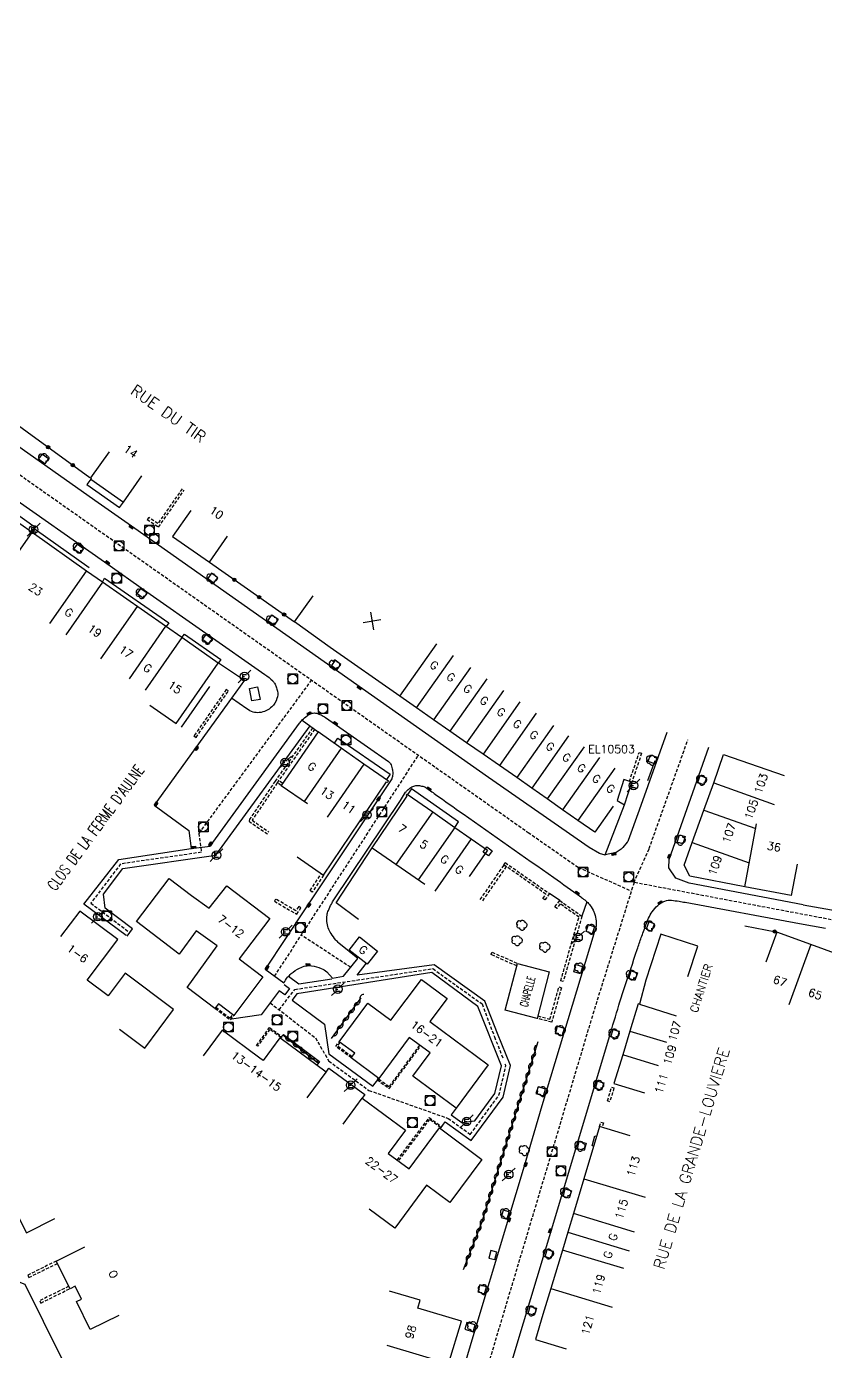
# Model space of a CAD drawing. Header units: millimetres. Extents: x 135000 to 136000, y 129211 to 130000.
# Drawn here: x 135749.6 to 135874.4, y 129545.9 to 129752.9 of the extents above; entities that cross this region are included whole.
import ezdxf
from ezdxf.enums import TextEntityAlignment as Align

# ---------------------------------------------------------------- set-up
doc = ezdxf.new("R2010")
doc.units = ezdxf.units.MM
doc.linetypes.add('DASHED', pattern=[0.75, 0.5, -0.25])
doc.layers.get('0').update_dxf_attribs({"linetype": 'CONTINUOUS'})
for name, color, linetype in [('W0001', 6, 'DASHED'), ('W0008', 7, 'CONTINUOUS'), ('W0100', 7, 'CONTINUOUS'), ('W0112', 1, 'DASHED'), ('W0300', 7, 'CONTINUOUS'), ('W0310', 3, 'CONTINUOUS'), ('W0322', 7, 'CONTINUOUS'), ('W0400', 7, 'CONTINUOUS'), ('W0420', 7, 'CONTINUOUS'), ('W0471', 7, 'CONTINUOUS'), ('W0984', 7, 'CONTINUOUS'), ('W0989', 7, 'CONTINUOUS'), ('W0991', 7, 'CONTINUOUS'), ('W1102', 7, 'CONTINUOUS')]:
    doc.layers.add(name, color=color, linetype=linetype)
doc.styles.get("Standard").update_dxf_attribs({"font": 'romans.shx', "width": 0.85})

# ---------------------------------------------------------------- blocks, each defined once
blk = doc.blocks.new('T420')
for p, q in [((0.75, 0.75), (-0.75, 0.75)), ((-0.75, 0.75), (-0.75, -0.75)), ((0.75, 0.75), (0.75, -0.75)), ((0.75, -0.75), (-0.75, -0.75))]:
    blk.add_line(p, q)
blk.add_ellipse((0, 0), major_axis=(-0.53, 0.53), ratio=1, start_param=3.926991, end_param=10.210176)
blk = doc.blocks.new('T471')
for p, q in [((-0.333334, 0.333334), (-0.333334, -0.333334)), ((-0.333334, 0.333334), (0.333334, 0.333334)), ((-0.333334, 0), (0, 0)), ((0.500001, 0.500001), (1.000002, 1.000002)), ((-0.500001, -0.500001), (-1.000002, -1.000002)), ((-0.333334, -0.333334), (0.333334, -0.333334))]:
    blk.add_line(p, q)
blk.add_ellipse((0, 0), major_axis=(0.471405, 0.471405), ratio=1, start_param=5.4977871438, end_param=11.780972451)
blk = doc.blocks.new('T400')
for p, q in [((-0.15, 0.3), (0.15, 0.3)), ((-0.15, -0.25), (-0.15, 0.3)), ((-0.15, 0.15), (0.15, 0.15)), ((-0.15, 0), (0.15, 0)), ((0.15, 0.3), (0.15, -0.25)), ((-0.15, -0.15), (0.15, -0.15)), ((-0.15, -0.25), (-0.15, -0.3)), ((-0.15, -0.3), (0.15, -0.3)), ((0.15, -0.3), (0.15, -0.25))]:
    blk.add_line(p, q)
blk = doc.blocks.new('T300')
for p, q in [((-0.8, 0.51), (-0.86, 0.34)), ((-0.86, 0.34), (-0.86, 0.17)), ((-0.86, 0.17), (-0.74, 0.06)), ((-0.69, 0.63), (-0.8, 0.51)), ((-0.8, -0.06), (-0.74, 0.06)), ((-0.74, 0.06), (-0.69, 0.11)), ((-0.57, 0.69), (-0.69, 0.63)), ((-0.46, 0.69), (-0.57, 0.69)), ((-0.29, 0.63), (-0.46, 0.69)), ((-0.29, 0.63), (-0.17, 0.74)), ((-0.23, 0.57), (-0.29, 0.63)), ((-0.17, 0.74), (-0.06, 0.8)), ((-0.06, 0.8), (0.06, 0.8)), ((0.06, 0.8), (0.23, 0.74)), ((0.23, 0.74), (0.34, 0.63)), ((0.34, 0.63), (0.4, 0.51)), ((0.46, 0.46), (0.34, 0.46)), ((0.4, 0.51), (0.4, 0.46)), ((0.57, 0.4), (0.46, 0.46)), ((0.57, 0.4), (0.69, 0.29)), ((0.69, 0.29), (0.74, 0.17)), ((0.74, 0.06), (0.69, -0.17)), ((0.74, 0.17), (0.74, 0.06)), ((-0.8, -0.17), (-0.8, -0.06)), ((-0.8, -0.23), (-0.8, -0.17)), ((-0.74, -0.34), (-0.8, -0.23)), ((-0.69, -0.4), (-0.74, -0.34)), ((-0.51, -0.46), (-0.69, -0.4)), ((-0.4, -0.46), (-0.51, -0.46)), ((-0.4, -0.46), (-0.34, -0.46)), ((-0.34, -0.46), (-0.34, -0.4)), ((-0.34, -0.51), (-0.34, -0.46)), ((-0.29, -0.63), (-0.34, -0.51)), ((-0.17, -0.74), (-0.29, -0.63)), ((-0.06, -0.8), (-0.17, -0.74)), ((0.06, -0.8), (-0.06, -0.8)), ((0.17, -0.74), (0.06, -0.8)), ((0.23, -0.69), (0.17, -0.74)), ((0.29, -0.46), (0.23, -0.46)), ((0.29, -0.63), (0.23, -0.69)), ((0.46, -0.4), (0.29, -0.46)), ((0.34, -0.51), (0.29, -0.63)), ((0.34, -0.51), (0.34, -0.46)), ((0.57, -0.34), (0.46, -0.4)), ((0.63, -0.29), (0.57, -0.34)), ((0.69, -0.17), (0.63, -0.29))]:
    blk.add_line(p, q)
blk = doc.blocks.new('t310o')
at = {"color": 0, "linetype": 'Continuous'}
for centre, start, end in [((-0.5, 0.38), 216.8699, 323.1304), ((0.5, -0.37), 36.8699, 143.1303)]:
    blk.add_arc(centre, 0.625, start, end, dxfattribs=at)
blk = doc.blocks.new('t322o')
at = {"color": 0, "linetype": 'Continuous'}
for radius in [0.25, 0.15]:
    blk.add_circle((0, 0), radius, dxfattribs=at)
blk = doc.blocks.new('t991o')
at = {"color": 0, "linetype": 'Continuous'}
for p, q in [((-1, 1), (1, -1)), ((-1, -1), (1, 1))]:
    blk.add_line(p, q, dxfattribs=at)
blk = doc.blocks.new('t112o')
at = {"color": 0, "linetype": 'Continuous'}
for p, q in [((-0.5, 0.5), (0.5, 0.5)), ((-0.5, -0.5), (-0.5, 0.5)), ((0.5, 0.5), (0.5, -0.5)), ((0.5, -0.5), (-0.5, -0.5))]:
    blk.add_line(p, q, dxfattribs=at)

msp = doc.modelspace()

# ---------------------------------------------------------------- linework, layer by layer
at = {"layer": 'W0001'}
for points in [[(135560.86, 129958.57), (135564.88, 129942.85), (135567.07, 129926.33), (135578.75, 129837.84), (135580.07, 129828.49), (135581.38, 129822.81), (135583.38, 129817.35), (135585.22, 129813.4), (135589.49, 129805.95), (135592.54, 129801.86), (135595.96, 129798.44), (135600.9, 129794.13), (135652.11, 129751.17), (135661.57, 129743.66), (135689.02, 129724.69), (135827.94, 129626.95), (135835.75, 129621.51), (135844.05, 129617.8)], [(135794.09, 129650.77), (135776.47, 129626.81), (135776.89, 129623.85), (135764.28, 129622.03), (135759.62, 129615.91), (135765.7, 129611.31)], [(136000, 129590.78), (135980.17, 129595.35), (135961.71, 129599.56), (135953.74, 129601.3), (135945.1, 129602.87), (135934.15, 129604.72), (135913.41, 129607.87), (135899.83, 129609.72), (135893.15, 129610.28), (135878.22, 129612.75), (135844.47, 129619.13), (135846.83, 129624.42), (135852.89, 129641.44)], [(135788.33, 129604.5), (135810.8, 129639.01)], [(135844.47, 129619.13), (135838.18, 129599.02), (135820.07, 129538.41), (135807.82, 129497.44), (135799.01, 129468.18), (135793.68, 129451.4), (135789.18, 129440.13), (135784.98, 129430.44), (135780.28, 129420.69), (135765.87, 129410.61), (135755.71, 129404.24), (135744.45, 129398.29), (135735.68, 129394.15)], [(135800.21, 129605.88), (135792.5, 129610.9)], [(135789.03, 129599.26), (135791.5, 129602.43), (135813.06, 129605.67), (135820.73, 129600.15), (135822.67, 129595.01), (135824.06, 129591.54)], [(135787.64, 129600.34), (135794.72, 129594.84), (135796.8, 129591.23), (135803.06, 129586.66), (135815.45, 129582.28), (135818.9, 129579.78), (135823.37, 129585.9), (135824.47, 129590.52), (135824.37, 129590.75)]]:
    msp.add_lwpolyline(points, dxfattribs=at)
at = {"layer": 'W0008'}
for points in [[(135849.6, 129642.58), (135845.29, 129630.43), (135843.54, 129625.67, -0.079587), (135843.41, 129625.44, -0.011696), (135842.47, 129624.33), (135841.67, 129623.8), (135839.95, 129623.43), (135839.94, 129623.4), (135839.06, 129623.68), (135837.45, 129624.6), (135821.72, 129635.52), (135802.04, 129649.4), (135790.1, 129657.83), (135766.48, 129674.44), (135760.25, 129678.8), (135741.41, 129692.07), (135713.93, 129711.39), (135695.74, 129724.24), (135672.6, 129740.39, -0.003098), (135666.76, 129744.12, -0.004126), (135662.42, 129746.98, -0.000126), (135658.71, 129749.47, -0.010635)], [(135746.19, 129680.18), (135761.73, 129669.25), (135768.36, 129664.55), (135786.79, 129651.64, -0.074349), (135788.04, 129650.63, -0.052014), (135788.32, 129650.25, -0.041836), (135788.58, 129649.7, -0.03534), (135788.78, 129649.01, -0.142402), (135788.7, 129647.86, -0.106782), (135787.89, 129646.57, -0.091557), (135787.05, 129645.98, -0.079582), (135785.91, 129645.67, -0.104554), (135784.98, 129645.76, -0.088076), (135784, 129646.27), (135781.62, 129647.91), (135769.52, 129631.22), (135774.95, 129627.23), (135775.3, 129624.42), (135778.26, 129624.82), (135792.2, 129644.01, -0.043179), (135792.65, 129644.53, -0.029217), (135793.41, 129645.19, -0.099899), (135794.2, 129645.57, -0.130938), (135794.87, 129645.57, -0.043757), (135795.58, 129645.3, -0.042254), (135796.26, 129644.91), (135806.14, 129638.01, -0.122599), (135806.42, 129637.68, -0.062003), (135806.71, 129636.89, -0.059616), (135806.78, 129636.22, -0.05676), (135806.69, 129635.52, -0.050238), (135806.62, 129635.32, -0.031034), (135806.45, 129635.01), (135793.21, 129615.16), (135786.83, 129605.59), (135789.78, 129603.45, -0.042464), (135790.36, 129604.32, -0.055237), (135790.93, 129604.9, -0.046491), (135792.24, 129605.76, -0.07216), (135793.19, 129606.1, -0.091515), (135794.11, 129606.12, -0.053445), (135795.62, 129605.7, -0.083153), (135796.5, 129605.17), (135797.36, 129604.21), (135799.11, 129604.49), (135801.31, 129607.27), (135798.38, 129609.66, -0.05049), (135797.9, 129610.14, -0.026756), (135797.16, 129611.16, -0.060706), (135796.72, 129612.04, -0.060128), (135796.51, 129613.02, -0.054698), (135796.53, 129614.02, -0.071251), (135796.73, 129614.76, -0.018148), (135797.21, 129615.77, -0.027108), (135797.59, 129616.41), (135807.97, 129631.96), (135808.8, 129633.22, -0.058451), (135809.08, 129633.55, -0.036778), (135809.61, 129633.97, -0.09873), (135810.22, 129634.24, -0.087906), (135810.96, 129634.26, -0.039001), (135811.62, 129634.12, -0.07817), (135811.93, 129633.97, -0.002808), (135813.46, 129632.9, 0.000993), (135817.76, 129629.85, 0.000904), (135831.93, 129619.9, -0.003029), (135836.14, 129616.91, -0.017708), (135836.44, 129616.69, -0.007567), (135837.09, 129616.13, -0.058072), (135837.61, 129615.55, -0.03868), (135838.2, 129614.56, -0.061263), (135838.4, 129614, -0.031458), (135838.57, 129612.85, -0.085316), (135838.51, 129612.11, -0.018978), (135838.17, 129611.1), (135830.08, 129584.24), (135827.31, 129574.83), (135824.72, 129566.16), (135819.16, 129547.61), (135814.87, 129533.16)], [(135821.38, 129530.8), (135826.07, 129546.51), (135831.62, 129565.03), (135840.64, 129595.06, -0.00283), (135842.12, 129599.98, -0.00531), (135842.95, 129602.59, -0.000182), (135844.97, 129608.68, -0.001169), (135845.29, 129609.62, -0.007929), (135845.94, 129611.46, -0.006767), (135846.76, 129613.58, -0.059409), (135847.31, 129614.57, -0.052376), (135848.17, 129615.54, -0.094741), (135849.28, 129616.22, -0.119962), (135850.32, 129616.35, -0.007482), (135851.52, 129616.2, -0.009652), (135852.44, 129616.04), (135870.32, 129612.72), (135874.38, 129612.01)]]:
    msp.add_lwpolyline(points, format="xyb", dxfattribs=at)
at = {"layer": 'W0008', "flags": 128}
for points in [[(135751.46, 129685.25), (135752.05, 129686.05), (135753.01, 129685.35), (135752.42, 129684.54)], [(135757.93, 129670.51), (135756.98, 129671.19), (135757.54, 129671.98), (135758.49, 129671.3)], [(135778.86, 129665.94), (135779.44, 129666.75), (135778.48, 129667.45), (135777.89, 129666.64)], [(135768.4, 129664.39), (135767.8, 129663.56), (135766.85, 129664.25), (135767.45, 129665.08)], [(135788.26, 129659.32), (135787.28, 129660), (135787.91, 129660.93), (135788.9, 129660.25)], [(135777.97, 129656.41), (135777.04, 129657.11), (135777.62, 129657.88), (135778.55, 129657.18)], [(135798.69, 129653.21), (135797.78, 129653.85), (135797.21, 129653.03), (135798.11, 129652.39)], [(135785.67, 129649.7), (135786.05, 129647.74), (135784.79, 129647.5), (135784.41, 129649.46)], [(135846.69, 129638.03), (135847.06, 129639.07), (135848.08, 129638.72), (135847.71, 129637.67)], [(135854.43, 129634.73), (135854.83, 129635.83), (135855.79, 129635.48), (135855.38, 129634.38)], [(135852.12, 129625.15), (135851.23, 129625.43), (135851.58, 129626.59), (135852.48, 129626.32)], [(135837.91, 129611.12), (135836.98, 129611.48), (135837.38, 129612.55), (135838.32, 129612.2)], [(135846.35, 129611.84), (135847.26, 129611.51), (135847.67, 129612.65), (135846.77, 129612.98)], [(135835.08, 129605.16), (135835.39, 129606.31), (135836.41, 129606.03), (135836.1, 129604.88)], [(135843.67, 129604.15), (135844.05, 129605.32), (135844.99, 129605.01), (135844.61, 129603.84)], [(135832.21, 129595.49), (135832.52, 129596.66), (135833.54, 129596.39), (135833.23, 129595.22)], [(135842.16, 129595.88), (135841.83, 129594.73), (135840.86, 129595.01), (135841.2, 129596.16)], [(135839.74, 129587.83), (135839.4, 129586.68), (135838.43, 129586.97), (135838.77, 129588.11)], [(135830.34, 129585.78), (135830.67, 129586.86), (135829.48, 129587.23), (135829.14, 129586.15)], [(135835.62, 129577.53), (135835.92, 129578.69), (135836.98, 129578.42), (135836.68, 129577.26)], [(135833.39, 129570.1), (135833.74, 129571.26), (135834.7, 129570.98), (135834.35, 129569.81)], [(135824.66, 129566.55), (135824.96, 129567.69), (135824.01, 129567.94), (135823.71, 129566.8)], [(135822.74, 129560.21), (135823.02, 129561.39), (135822.08, 129561.62), (135821.8, 129560.44)], [(135830.57, 129560.67), (135830.93, 129561.82), (135831.86, 129561.52), (135831.5, 129560.37)], [(135821.1, 129554.86), (135821.43, 129555.96), (135820.38, 129556.28), (135820.05, 129555.18)], [(135827.92, 129551.79), (135828.26, 129552.9), (135829.23, 129552.61), (135828.9, 129551.49)], [(135819.37, 129548.95), (135819.68, 129550.03), (135818.38, 129550.41), (135818.06, 129549.33)]]:
    msp.add_lwpolyline(points, close=True, dxfattribs=at)
for points in [[(135759.64, 129682.15), (135759.02, 129681.29), (135764.09, 129677.7), (135764.71, 129678.56)], [(135778.16, 129649.73), (135773.75, 129643.41)], [(135792.61, 129644.51), (135795.12, 129642.66)], [(135870.91, 129615.66), (135853.1, 129619.01), (135850.98, 129619.83), (135849.89, 129621.43), (135849.97, 129622.74), (135856.18, 129640.3)], [(135816.47, 129627.73), (135817.05, 129628.59), (135809.69, 129633.74), (135809.1, 129632.89)], [(135839.95, 129623.43), (135842.97, 129631.29)], [(135765.13, 129610.87), (135758.54, 129615.74), (135763.97, 129622.72), (135775.3, 129624.42)], [(135832.87, 129616.32), (135831.27, 129617.4)], [(135837.09, 129616.13), (135836.34, 129613.86)], [(135797.28, 129604.02), (135792.09, 129603.24), (135790.49, 129604.45)], [(135789.81, 129603.19), (135790.68, 129602.55), (135789.95, 129601.57), (135789.04, 129602.23), (135786.24, 129598.46), (135781.6, 129597.79)], [(135796.38, 129589.49), (135796.82, 129590.1), (135802.43, 129586.01), (135802.01, 129585.42)]]:
    msp.add_lwpolyline(points, dxfattribs=at)
at = {"layer": 'W0008'}
for points in [[(135750.38, 129673.84), (135750.93, 129674.61), (135745.15, 129678.73), (135746.19, 129680.18)], [(135750.5, 129673.76), (135750.91, 129674.35), (135759.37, 129668.35)], [(135761.44, 129666.03), (135761.77, 129666.67), (135771.81, 129659.71), (135771.39, 129659.1)], [(135773.84, 129657.39), (135774.23, 129657.95), (135779.91, 129653.99), (135779.55, 129653.43), (135783.64, 129650.73), (135781.62, 129647.91)], [(135765.29, 129610.76), (135766.11, 129611.87), (135761.87, 129615.14), (135761.59, 129617.31), (135764.61, 129621.34), (135779.16, 129623.38), (135793.86, 129643.61)], [(135797.66, 129640.88), (135798.23, 129641.7), (135806.4, 129636.06), (135805.82, 129635.2)], [(135814.23, 129580.69), (135814.98, 129581.75), (135819.02, 129578.81), (135824.01, 129585.61), (135825.18, 129590.54), (135823.16, 129595.56), (135823.16, 129595.56), (135821.17, 129600.58), (135813.26, 129606.25), (135813.26, 129606.25), (135801.21, 129604.64), (135802.64, 129606.49)], [(135816.69, 129583.87), (135815.92, 129582.82), (135817.59, 129581.61), (135819.6, 129581.9), (135822.72, 129586.19), (135823.76, 129590.5), (135823.76, 129590.5), (135820.09, 129599.75), (135812.88, 129605.05), (135791.82, 129601.75), (135791.07, 129600.75), (135796.12, 129597.02), (135796.78, 129592.37), (135803.69, 129587.31), (135804.61, 129588.52)], [(135733.62, 129563.73), (135732.84, 129564.36), (135716.89, 129596.76), (135715.8, 129596.26), (135732.19, 129562.97), (135733.62, 129563.73), (135734.52, 129561.86), (135743.99, 129558.44), (135749.32, 129556.36), (135755.03, 129544.84)], [(135789.16, 129594.84), (135789.7, 129595.4), (135795.32, 129591.15), (135794.9, 129590.59)], [(135838.16, 129577.93), (135837.95, 129577.99), (135838.37, 129579.53), (135838.62, 129579.46)]]:
    msp.add_lwpolyline(points, dxfattribs=at)
at = {"layer": 'W0008', "flags": 128}
msp.add_lwpolyline([(135870.91, 129615.65), (135878.88, 129614.22, 0.000574), (135881.99, 129613.65, 0.001452), (135883.22, 129613.43, 0.002761), (135884.04, 129613.29, -0.000954), (135886.41, 129612.9, -0.001669), (135888.35, 129612.56, 0.00158), (135890.4, 129612.21, 0.009055), (135891.37, 129612.06, 0.003916), (135893.62, 129611.79, 0.01229), (135894.2, 129611.73, 0.003074), (135896.54, 129611.59, 0.031165), (135897.12, 129611.6), (135898.45, 129611.73), (135898.47, 129611.88)], format="xyb", dxfattribs=at)
at = {"layer": 'W0100'}
for points in [[(135768.85, 129646.83), (135772.95, 129643.97), (135779.52, 129653.4), (135773.82, 129657.4), (135771.31, 129659.16), (135761.44, 129666.03), (135758.96, 129667.77), (135750.44, 129673.8), (135744.62, 129677.87), (135738.95, 129681.89), (135733.22, 129685.91), (135727.08, 129690.24), (135721.48, 129694.16), (135718.61, 129690.07)], [(135762.5, 129686.41), (135759.57, 129682.35), (135759.71, 129682.25), (135759.64, 129682.15), (135764.71, 129678.56), (135767.61, 129682.64)], [(135775.23, 129677.27), (135772.38, 129673.17), (135778.14, 129669.16), (135780.99, 129673.26)], [(135841.21, 129631.07), (135838.35, 129626.97), (135835.69, 129628.83), (135833.31, 129630.49), (135830.92, 129632.18), (135828.5, 129633.86), (135826.15, 129635.51), (135823.45, 129637.4), (135820.9, 129639.17), (135818.31, 129640.97), (135815.7, 129642.77), (135813.16, 129644.55), (135810.51, 129646.42), (135807.9, 129648.26), (135807.9, 129648.26), (135797.02, 129655.86), (135791.42, 129659.86), (135794.33, 129663.93)], [(135791.85, 129623.13), (135795.96, 129620.29), (135805.83, 129634.87), (135805.96, 129634.78), (135806.12, 129634.97), (135802.28, 129637.62), (135798.73, 129640.13), (135795.12, 129642.66), (135789.34, 129634.31), (135793.45, 129631.47)], [(135869.95, 129622), (135869.02, 129617.09), (135861.77, 129618.47), (135861.76, 129618.47), (135853.21, 129620.12), (135852.29, 129621.82), (135853.56, 129625.39), (135855.37, 129630.45), (135856.93, 129634.7), (135858.47, 129639.14)], [(135801.44, 129613.34), (135797.96, 129615.94), (135803.55, 129624.53), (135808.89, 129632.43), (135808.89, 129632.43), (135809.04, 129632.67), (135808.89, 129632.77), (135809.02, 129632.94), (135813.02, 129630.15), (135816.47, 129627.73), (135819.01, 129625.96), (135821.56, 129624.2), (135818.72, 129620.08)], [(135764.08, 129596.24), (135768.08, 129593.24), (135772.55, 129599.29), (135764.97, 129604.97), (135762.33, 129601.45), (135759.07, 129603.88), (135763.82, 129610.24), (135757.88, 129614.67), (135754.89, 129610.67)], [(135852.88, 129604.42), (135854.43, 129609.17), (135848.64, 129611.06), (135846.33, 129603.87), (135846.33, 129603.87), (135845.31, 129600.12), (135845.12, 129600.18), (135843.81, 129595.9), (135842.7, 129592.19), (135841.34, 129587.74), (135846.12, 129586.28)], [(135876.22, 129602.59), (135877.94, 129607.3), (135877.94, 129607.3), (135872.11, 129609.42), (135866.76, 129611.37), (135866.76, 129611.37), (135865.04, 129606.67)], [(135793.4, 129585.48), (135796.38, 129589.49), (135789.16, 129594.84), (135789.16, 129594.84), (135786.54, 129591.31), (135786, 129591.71), (135780.14, 129596.07), (135777.15, 129592.05)], [(135799.04, 129581.4), (135802.01, 129585.42), (135808.76, 129580.43), (135806.08, 129576.81), (135809.35, 129574.4), (135814.09, 129580.8), (135820.68, 129575.87), (135815.68, 129569.13), (135815.68, 129569.13), (135812.06, 129571.82), (135807.09, 129565.13), (135803.08, 129568.11)], [(135843.88, 129579.56), (135839.1, 129581.02), (135836.62, 129572.86), (135835, 129567.4), (135834.11, 129564.48), (135833.28, 129561.68), (135831.49, 129555.69), (135830.24, 129551.62), (135829.07, 129547.74), (135833.86, 129546.29)], [(135742.92, 129574.55), (135738.46, 129572.3), (135740.99, 129567.27), (135744.05, 129568.8), (135748.01, 129567.49), (135749.55, 129564.41), (135754.02, 129566.63)], [(135764.02, 129551.49), (135759.54, 129549.27), (135757.37, 129553.65), (135758.15, 129554.03), (135757.16, 129556.04), (135756.37, 129555.65), (135754.22, 129559.99), (135758.7, 129562.22)], [(135802.67, 129518.65), (135807.45, 129517.21), (135809.44, 129523.8), (135811.49, 129530.52), (135813.57, 129537.48), (135815.49, 129543.95), (135817.5, 129550.6), (135817.5, 129550.6), (135810.71, 129552.63), (135811.08, 129553.86), (135806.29, 129555.3)]]:
    msp.add_lwpolyline(points, dxfattribs=at)
for points in [[(135841.82, 129631.96), (135842.97, 129631.29), (135844.13, 129634.79), (135842.9, 129635.2)], [(135774.65, 129602.74), (135779.35, 129609.23), (135776.07, 129611.6), (135773.43, 129607.95), (135766.75, 129613.04), (135771.84, 129619.73), (135775.36, 129617.09), (135778.11, 129615.1), (135780.85, 129618.61), (135787.56, 129613.49), (135782.79, 129607.21), (135786.47, 129604.41), (135786.47, 129604.41), (135781.97, 129598.37), (135779.56, 129600.17), (135779.01, 129599.43)], [(135812.58, 129597.39), (135821.7, 129590.62), (135816.69, 129583.87), (135809.94, 129588.89), (135812.62, 129592.5), (135809.36, 129594.92), (135804.61, 129588.52), (135800.31, 129591.73), (135800.85, 129592.45), (135798.42, 129594.26), (135802.9, 129600.28), (135806.5, 129597.6), (135811.25, 129603.99), (135815.26, 129601)]]:
    msp.add_lwpolyline(points, close=True, dxfattribs=at)
at = {"layer": 'W0100', "flags": 128}
for points in [[(135802.81, 129606.36), (135799.97, 129608.58), (135801.59, 129610.64), (135804.42, 129608.41)], [(135826.25, 129606.49), (135831.23, 129605.19), (135829.33, 129597.89), (135824.35, 129599.19)]]:
    msp.add_lwpolyline(points, close=True, dxfattribs=at)
at = {"layer": 'W0112'}
for points in [[(135773.88, 129680.64), (135770.1, 129675.21), (135768.67, 129676.18), (135768.44, 129675.85), (135770.2, 129674.65), (135774.21, 129680.42)], [(135794.27, 129643.3), (135788.39, 129634.95), (135784.43, 129629.01), (135784.33, 129628.7), (135787.23, 129626.7)], [(135794.6, 129643.07), (135788.72, 129634.72), (135784.81, 129628.86), (135787.42, 129627.05)], [(135843.75, 129634.92), (135845.28, 129639.45), (135845.66, 129639.32), (135844.13, 129634.79)], [(135820.45, 129616.46), (135824.17, 129621.85), (135824.5, 129621.62), (135820.78, 129616.24)], [(135795.96, 129620.29), (135794.2, 129617.64), (135793.87, 129617.86), (135795.63, 129620.51)], [(135826.15, 129606.09), (135822.13, 129607.89), (135822.29, 129608.26), (135826.25, 129606.49)], [(135829.43, 129598.28), (135831.33, 129597.79), (135832.75, 129602.81), (135833.14, 129602.7), (135831.61, 129597.31), (135829.33, 129597.9)], [(135779.04, 129599.47), (135781.44, 129597.65), (135781.97, 129598.37)], [(135779.16, 129599.63), (135781.4, 129597.93), (135781.81, 129598.49)], [(135810.97, 129593.72), (135806.19, 129587.21), (135804.46, 129588.5), (135804.34, 129588.34), (135806.23, 129586.93), (135811.14, 129593.6)], [(135807.49, 129575.77), (135812.48, 129582.41), (135814.38, 129581), (135814.26, 129580.84), (135812.52, 129582.13), (135807.65, 129575.65)], [(135839.1, 129581.02), (135839.3, 129581.71), (135839.69, 129581.6), (135839.48, 129580.9)], [(135754.22, 129559.99), (135749.77, 129557.79), (135749.95, 129557.43), (135754.4, 129559.63)], [(135756.18, 129556.04), (135751.63, 129553.79), (135751.81, 129553.43), (135756.36, 129555.69)]]:
    msp.add_lwpolyline(points, dxfattribs=at)
for points in [[(135776.06, 129641.8), (135781.11, 129649.05), (135780.78, 129649.28), (135775.73, 129642.03)], [(135824.12, 129621.9), (135824.35, 129622.23), (135831.27, 129617.4), (135830.56, 129616.4), (135830.24, 129616.63), (135830.71, 129617.3)], [(135788.49, 129616.55), (135788.29, 129616.2), (135791.78, 129614.18), (135792.44, 129615.16), (135792.1, 129615.38), (135791.66, 129614.71)], [(135833.02, 129603.75), (135835.88, 129613.7), (135832.95, 129615.78), (135832.42, 129615.09), (135832.1, 129615.33), (135832.87, 129616.32), (135836.34, 129613.86), (135833.41, 129603.64)], [(135785.67, 129593.56), (135785.51, 129593.67), (135787.54, 129596.47), (135789.45, 129595.06), (135789.33, 129594.9), (135787.58, 129596.19)], [(135841.34, 129587.03), (135840.7, 129584.89), (135840.32, 129585.01), (135840.95, 129587.14)]]:
    msp.add_lwpolyline(points, close=True, dxfattribs=at)
at = {"layer": 'W0112', "flags": 128}
for points in [[(135789.57, 129634.64), (135788.96, 129635.05)], [(135789.34, 129634.31), (135788.72, 129634.72)], [(135800.31, 129591.73), (135797.88, 129593.52), (135798.42, 129594.26)], [(135800.43, 129591.89), (135798.16, 129593.57), (135798.58, 129594.14)]]:
    msp.add_lwpolyline(points, dxfattribs=at)
at = {"layer": 'W0310', "flags": 128}
for points in [[(135797.24, 129594.76), (135801.86, 129601.09)], [(135789.63, 129595.32), (135795.04, 129591)], [(135829.44, 129594.22), (135820.65, 129565.96), (135817.8, 129558.64)]]:
    msp.add_lwpolyline(points, dxfattribs=at)
at = {"layer": 'W0322', "flags": 128}
for points in [[(135744.87, 129696.13), (135743.48, 129694), (135759.46, 129682.41)], [(135778.14, 129669.16), (135791.42, 129659.86)], [(135847.72, 129638.16), (135846.6, 129634.99)], [(135861.78, 129612.35), (135866.65, 129611.44)]]:
    msp.add_lwpolyline(points, dxfattribs=at)
at = {"layer": 'W1102', "flags": 128}
for points in [[(135744.69, 129665.62), (135750.44, 129673.8)], [(135753.2, 129659.6), (135758.96, 129667.77)], [(135761.44, 129666.03), (135755.7, 129657.83)], [(135766.84, 129662.27), (135761.12, 129654.06)], [(135771.31, 129659.16), (135765.6, 129650.95)], [(135773.82, 129657.4), (135768.11, 129649.2)], [(135807.9, 129648.26), (135813.67, 129656.43)], [(135810.51, 129646.42), (135816.28, 129654.59)], [(135818.92, 129652.72), (135813.16, 129644.55)], [(135821.46, 129650.94), (135815.7, 129642.77)], [(135824.07, 129649.15), (135818.31, 129640.97)], [(135826.66, 129647.35), (135820.9, 129639.17)], [(135829.21, 129645.57), (135823.45, 129637.4)], [(135831.91, 129643.68), (135826.15, 129635.51)], [(135834.26, 129642.04), (135828.5, 129633.86)], [(135836.68, 129640.35), (135830.92, 129632.18)], [(135839.07, 129638.67), (135833.31, 129630.49)], [(135858.47, 129639.14), (135867.92, 129635.87)], [(135841.45, 129637), (135835.69, 129628.83)], [(135856.93, 129634.7), (135866.35, 129631.34)], [(135855.37, 129630.45), (135863.48, 129627.55)], [(135861.76, 129618.47), (135863.62, 129628.3)], [(135853.56, 129625.39), (135862.47, 129622.21)], [(135872.11, 129609.42), (135868.68, 129600.02)], [(135845.31, 129600.12), (135851.08, 129598.29)], [(135843.81, 129595.9), (135849.53, 129594.17)], [(135848.32, 129590.49), (135842.7, 129592.19)], [(135836.62, 129572.86), (135846.2, 129569.98)], [(135844.57, 129564.52), (135835, 129567.4)], [(135834.11, 129564.48), (135843.69, 129561.61)], [(135842.87, 129558.83), (135833.28, 129561.68)], [(135831.49, 129555.69), (135841.06, 129552.79)], [(135815.49, 129543.95), (135805.91, 129546.82)]]:
    msp.add_lwpolyline(points, dxfattribs=at)
at = {"layer": 'W1102'}
for points in [[(135798.73, 129640.13), (135792.96, 129631.81)], [(135802.28, 129637.62), (135796.54, 129629.33)], [(135813.02, 129630.15), (135807.28, 129621.96)], [(135816.47, 129627.73), (135810.76, 129619.56)], [(135819.01, 129625.96), (135813.35, 129617.77)], [(135803.55, 129624.53), (135811.78, 129618.85)]]:
    msp.add_lwpolyline(points, dxfattribs=at)

# ---------------------------------------------------------------- block references
at = {"layer": 'W0112', "rotation": 144.039119253248}
msp.add_blockref('t112o', (135821.61, 129623.98), dxfattribs=at)
at = {"layer": 'W0300'}
for p in [(135752.31, 129685.35), (135757.7, 129671.39), (135778.59, 129666.61), (135767.55, 129664.25), (135787.93, 129660.06), (135777.86, 129657.13), (135797.73, 129653.1), (135847.3, 129638.2), (135855.07, 129635.09), (135851.72, 129625.72), (135827, 129612.44), (135837.83, 129611.81), (135846.92, 129612.33), (135826.25, 129610.02), (135830.58, 129609.02), (135836.05, 129605.77), (135844.13, 129604.65), (135833, 129595.99), (135841.39, 129595.48), (135838.99, 129587.45), (135830.21, 129586.47), (135827.37, 129577.24), (135836.07, 129577.91), (135833.86, 129570.65), (135824.48, 129567.42), (135831.13, 129561.08), (135821.01, 129555.51), (135828.41, 129552.19), (135819.3, 129549.74)]:
    msp.add_blockref('T300', p, dxfattribs=at)
at = {"layer": 'W0310'}
for p, rotation in [((135800.77, 129599.61), 53.86528231131069), ((135801.66, 129600.82), 53.86528231131069), ((135799.01, 129597.18), 53.86528231131069), ((135799.89, 129598.39), 53.86528231131069), ((135798.12, 129595.97), 53.86528231131069), ((135790.8, 129594.38), 321.4238710106556), ((135791.97, 129593.45), 321.4238710106556), ((135828.99, 129592.79), 252.7245501780661), ((135793.14, 129592.51), 321.4238710106556), ((135794.32, 129591.58), 321.4238710106556), ((135828.55, 129591.36), 252.7245501780661), ((135827.66, 129588.49), 252.7245501780661), ((135828.1, 129589.93), 252.7245501780661), ((135827.21, 129587.06), 252.7245501780661), ((135826.76, 129585.63), 252.7245501780661), ((135825.87, 129582.76), 252.7245501780661), ((135826.32, 129584.2), 252.7245501780661), ((135825.43, 129581.33), 252.7245501780661), ((135824.54, 129578.47), 252.7245501780661), ((135824.98, 129579.9), 252.7245501780661), ((135824.09, 129577.04), 252.7245501780661), ((135823.2, 129574.17), 252.7245501780661), ((135823.65, 129575.6), 252.7245501780661), ((135822.76, 129572.74), 252.7245501780661), ((135821.86, 129569.87), 252.7245501780661), ((135822.31, 129571.31), 252.7245501780661), ((135821.42, 129568.44), 252.7245501780661), ((135820.97, 129567.01), 252.7245501780661), ((135819.96, 129564.19), 248.7072772409294), ((135820.5, 129565.59), 248.7072772409294), ((135819.41, 129562.79), 248.7072772409294), ((135818.32, 129560), 248.7072772409294), ((135818.87, 129561.39), 248.7072772409294)]:
    msp.add_blockref('t310o', p, dxfattribs=dict(at, rotation=rotation))
at = {"layer": 'W0322'}
for p, rotation in [((135752.95, 129687.13), 324.0537066139937), ((135756.8, 129684.34), 324.0537066139937), ((135782.03, 129666.43), 325.0026068015008), ((135785.92, 129663.71), 325.0026068015008), ((135789.81, 129660.99), 325.0026068015008), ((135866.45, 129611.48), 349.4325621331247)]:
    msp.add_blockref('t322o', p, dxfattribs=dict(at, rotation=rotation))
at = {"layer": 'W0400'}
for p, rotation in [((135765.94, 129674.64), 55.02666126181184), ((135762.21, 129669.1), 234.3008697310065), ((135801.58, 129649.54), 54.50658385386734), ((135793.71, 129645.54), 298.8786466354766), ((135797.83, 129644.01), 236.0872281446623), ((135776.13, 129640.08), 144.1205587393179), ((135812.46, 129633.78), 235.0806946704373), ((135769.81, 129631.38), 324.0371524474351), ((135804.58, 129632.16), 147.022560608673), ((135775.68, 129624.62), 277.7850246762615), ((135778.32, 129625.15), 324.0010180893802), ((135841.34, 129623.57), 102.294504176567), ((135849.98, 129623.23), 340.5171263687216), ((135835.62, 129617.46), 52.42558030053871), ((135793.69, 129615.6), 326.2918260577923), ((135848.52, 129615.99), 303.3932251570471), ((135787.16, 129605.82), 326.288570984487), ((135793.53, 129606.29), 271.5961985156707), ((135827.53, 129575.07), 343.6058695822018), ((135824.96, 129566.45), 344.8328757136688), ((135831.37, 129564.71), 162.7331717647921)]:
    msp.add_blockref('T400', p, dxfattribs=dict(at, rotation=rotation))
at = {"layer": 'W0420'}
for p in [(135768.77, 129674.15), (135764.02, 129671.69), (135769.51, 129672.83), (135763.65, 129666.66), (135791.15, 129650.94), (135799.6, 129646.74), (135795.86, 129646.26), (135799.47, 129641.41), (135805.07, 129630.15), (135777.18, 129627.82), (135836.52, 129620.75), (135843.64, 129619.97), (135762.09, 129613.9), (135792.33, 129612.07), (135788.71, 129597.65), (135781.11, 129596.53), (135791.14, 129595.1), (135812.61, 129585.04), (135809.84, 129581.62), (135831.68, 129577.05), (135833.04, 129574.04)]:
    msp.add_blockref('T420', p, dxfattribs=at)
at = {"layer": 'W0471'}
for p in [(135750.68, 129674.26), (135783.63, 129651.31), (135789.95, 129637.88), (135844.39, 129634.3), (135802.76, 129629.68), (135779.25, 129623.41), (135760.72, 129613.79), (135790.05, 129611.44), (135835.73, 129610.55), (135798.22, 129602.47), (135800.21, 129587.46), (135818.33, 129581.81), (135824.9, 129573.51)]:
    msp.add_blockref('T471', p, dxfattribs=at)
at = {"layer": 'W0991', "rotation": 324.8582893714386}
msp.add_blockref('t991o', (135803.55, 129659.98), dxfattribs=at)

# ---------------------------------------------------------------- texts
at = {"layer": 'W0984'}
msp.add_text('EL10503', height=1.25, dxfattribs=at).set_placement((135840.96, 129639.98), align=Align.MIDDLE)
msp.add_text('CHANTIER', height=1.25, rotation=72.217, dxfattribs=at).set_placement((135854.96, 129602.61), align=Align.MIDDLE)
at = {"layer": 'W0984', "width": 0.5}
msp.add_text('CHAPELLE', height=1.25, rotation=75.393, dxfattribs=at).set_placement((135827.85, 129602.09), align=Align.MIDDLE)
at = {"layer": 'W0989'}
for s, rotation, p in [('RUE DU TIR', 324.8726, (135771.74, 129692.39)), ('RUE DE LA GRANDE-LOUVIERE', 73.3661, (135853.45, 129576.02))]:
    msp.add_text(s, height=1.75, rotation=rotation, dxfattribs=at).set_placement(p, align=Align.MIDDLE)
at = {"layer": 'W0989', "width": 0.7}
msp.add_text("CLOS DE LA FERME D'AULNE", height=1.75, rotation=53.6626, dxfattribs=at).set_placement((135760.38, 129627.7), align=Align.MIDDLE)
at = {"layer": 'W0991'}
for s, rotation, p in [('14', 324.6167, (135765.86, 129686.49)), ('10', 325.184, (135779.25, 129676.91)), ('23', 325.1558, (135751.01, 129664.92)), ('G', 325.1558, (135756.2, 129661.31)), ('19', 325.1558, (135760.23, 129658.45)), ('17', 325.1558, (135765.11, 129655.16)), ('G', 325.1558, (135768.5, 129652.62)), ('G', 324.8564, (135813.24, 129653.06)), ('G', 324.8564, (135815.88, 129651.21)), ('15', 325.1558, (135772.75, 129649.62)), ('G', 324.8564, (135818.49, 129649.39)), ('G', 324.8564, (135821.06, 129647.53)), ('G', 324.8564, (135823.71, 129645.74)), ('G', 324.8564, (135826.24, 129643.88)), ('G', 324.8564, (135828.84, 129642.18)), ('G', 324.8564, (135831.37, 129640.36)), ('G', 324.8564, (135833.94, 129638.66)), ('G', 324.8254, (135794.16, 129637.23)), ('G', 324.8564, (135836.27, 129637)), ('G', 324.8564, (135838.6, 129635.33)), ('103', 70.9107, (135864.3, 129634.6)), ('13', 324.8254, (135796.5, 129633.12)), ('G', 324.8564, (135840.81, 129633.79)), ('11', 324.8254, (135799.89, 129630.89)), ('105', 70.9107, (135862.79, 129630.57)), ('7', 324.8254, (135808.27, 129627.5)), ('107', 70.9107, (135859.3, 129626.85)), ('5', 324.8254, (135811.66, 129625.06)), ('36', 349.2321, (135866.33, 129624.73)), ('G', 324.8254, (135814.89, 129622.74)), ('109', 70.9107, (135857.13, 129621.8)), ('G', 324.8254, (135817.18, 129621.14)), ('7-12', 322.6077, (135781.51, 129612.26)), ('1-6', 323.2343, (135757.56, 129608.05)), ('G', 321.8512, (135802.17, 129608.59)), ('67', 339.9568, (135867.27, 129603.73)), ('65', 339.9568, (135872.78, 129601.71)), ('16-21', 323.3394, (135812.08, 129595.49)), ('107', 73.2342, (135850.84, 129595.91)), ('109', 73.2342, (135850.05, 129592.21)), ('13-14-15', 323.4015, (135785.47, 129589.64)), ('111', 73.2342, (135848.73, 129587.72)), ('22-27', 323.5334, (135805.04, 129574.21)), ('113', 73.2342, (135844.37, 129574.79)), ('115', 73.2342, (135842.51, 129568.11)), ('G', 74.128, (135841.19, 129563.74)), ('G', 74.128, (135840.4, 129560.97)), ('O', 296.3134, (135763.14, 129557.94)), ('119', 74.128, (135838.95, 129556.36)), ('121', 74.128, (135837.23, 129550.02)), ('98', 73.7714, (135809.59, 129548.92))]:
    msp.add_text(s, height=1.25, rotation=rotation, dxfattribs=at).set_placement(p, align=Align.MIDDLE)

doc.saveas('drawing.dxf')
